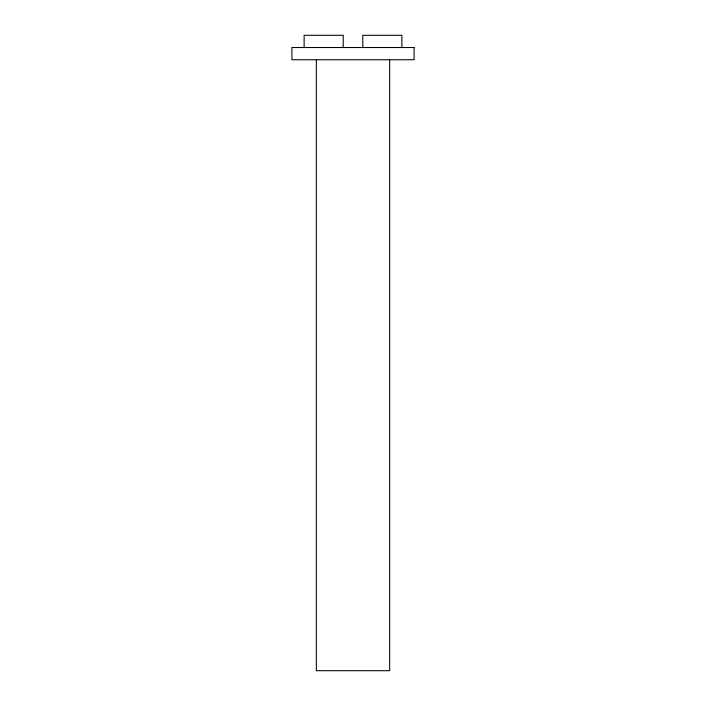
<?xml version="1.0" encoding="UTF-8"?>
<svg xmlns="http://www.w3.org/2000/svg" width="706" height="706" viewBox="0 0 706 706"><rect width="100%" height="100%" fill="white"/><g stroke="black" fill="none" stroke-linecap="round" stroke-linejoin="round"><path stroke-width="1.06" d="M401.873 47.523L401.873 35.3L362.778 35.3L362.778 47.523M389.659 59.736L389.659 670.7L316.341 670.7L316.341 59.736M343.222 47.523L343.222 35.3L304.127 35.3L304.127 47.523M414.095 47.523L291.905 47.523L291.905 59.736L414.095 59.736L414.095 47.523"/></g></svg>
